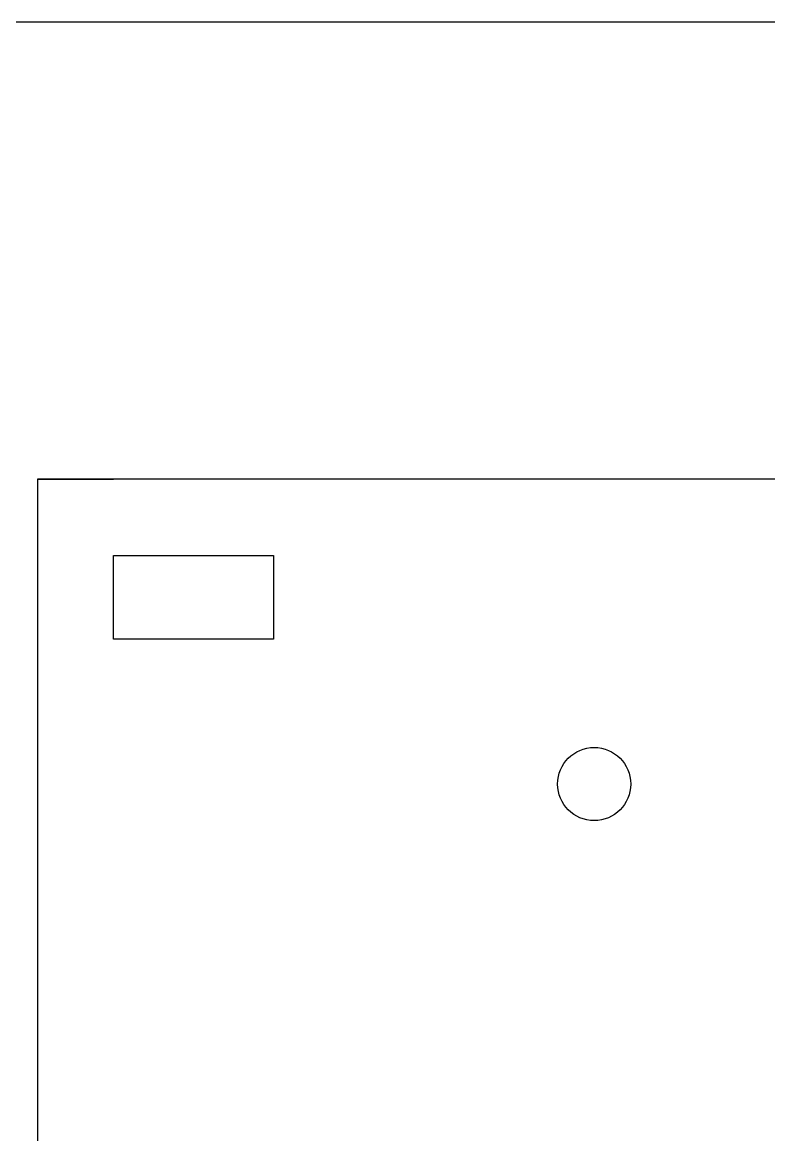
# Model space of a CAD drawing. Header units: millimetres. Extents: x 0 to 320, y 0 to 300.
# Drawn here: x 49 to 98, y 227 to 300 of the extents above; entities that cross this region are included whole.
import ezdxf

# ---------------------------------------------------------------- set-up
doc = ezdxf.new("R2010")
doc.units = ezdxf.units.MM
doc.header["$MEASUREMENT"] = 0
doc.layers.add('ARGOS_Chassis_V1 v2_Main_Chassis', color=7, linetype='Continuous')

msp = doc.modelspace()

# ---------------------------------------------------------------- linework, layer by layer
at = {"layer": 'ARGOS_Chassis_V1 v2_Main_Chassis'}
for p, q in [((192, 300), (8, 300)), ((150, 270), (50, 270)), ((50, 270), (50, 170)), ((50, 270), (55, 270)), ((55, 265), (65.5, 265)), ((55, 259.5), (55, 265)), ((65.5, 265), (65.5, 259.5)), ((65.5, 259.5), (55, 259.5))]:
    msp.add_line(p, q, dxfattribs=at)
msp.add_circle((86.54, 250), 2.4, dxfattribs=at)

doc.saveas('drawing.dxf')
